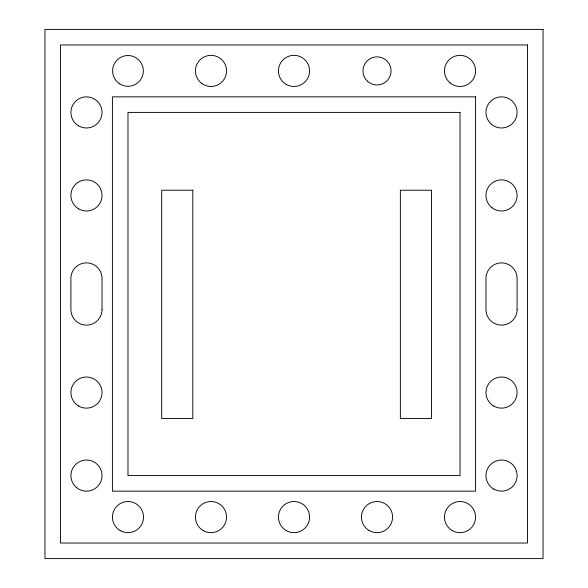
<?xml version="1.0" encoding="UTF-8"?>
<svg xmlns="http://www.w3.org/2000/svg" width="588" height="588" viewBox="0 0 588 588"><rect width="100%" height="100%" fill="white"/><g stroke="black" fill="none" stroke-linecap="round" stroke-linejoin="round"><path stroke-width="0.88" d="M543.033 29.4L44.967 29.4L44.967 558.6L543.033 558.6L543.033 29.4M527.473 44.967L60.527 44.967L60.527 543.033L527.473 543.033L527.473 44.967M475.589 96.844L112.411 96.844L112.411 491.156L475.589 491.156L475.589 96.844M460.022 112.411L127.978 112.411L127.978 475.589L460.022 475.589L460.022 112.411M192.827 190.233L161.7 190.233L161.7 418.516L192.827 418.516L192.827 190.233M431.489 190.233L400.362 190.233L400.362 418.516L431.489 418.516L431.489 190.233M517.095 309.567L517.095 278.433A15.567 15.567 0 0 0 501.527 262.873A15.567 15.567 0 0 0 485.967 278.433L485.967 309.567A15.567 15.567 0 0 0 501.527 325.127A15.567 15.567 0 0 0 517.095 309.567M102.033 309.567L102.033 278.433A15.567 15.567 0 0 0 86.473 262.873A15.567 15.567 0 0 0 70.905 278.433L70.905 309.567A15.567 15.567 0 0 0 86.473 325.127A15.567 15.567 0 0 0 102.033 309.567M78.689 125.891A15.567 15.567 0 0 0 102.033 112.411A15.567 15.567 0 0 0 78.689 98.931A15.567 15.567 0 0 0 78.689 125.891M78.689 208.902A15.567 15.567 0 0 0 102.033 195.422A15.567 15.567 0 0 0 78.689 181.942A15.567 15.567 0 0 0 78.689 208.902M78.689 406.058A15.567 15.567 0 0 0 102.033 392.578A15.567 15.567 0 0 0 78.689 379.098A15.567 15.567 0 0 0 78.689 406.058M76.227 487.305A15.567 15.567 0 0 0 101.739 478.603A15.567 15.567 0 0 0 81.445 460.86A15.567 15.567 0 0 0 76.227 487.305M120.195 530.574A15.567 15.567 0 0 0 143.538 517.095A15.567 15.567 0 0 0 120.195 503.615A15.567 15.567 0 0 0 120.195 530.574M452.238 530.574A15.567 15.567 0 0 0 475.589 517.095A15.567 15.567 0 0 0 452.238 503.615A15.567 15.567 0 0 0 452.238 530.574M491.987 207.726A15.567 15.567 0 0 0 516.948 197.539A15.567 15.567 0 0 0 495.647 181.016A15.567 15.567 0 0 0 491.987 207.726M491.627 124.421A15.567 15.567 0 0 0 516.881 114.983A15.567 15.567 0 0 0 496.081 97.836A15.567 15.567 0 0 0 491.627 124.421M119.687 83.856A15.376 15.376 0 0 0 143.332 71.611A15.376 15.376 0 0 0 120.907 57.257A15.376 15.376 0 0 0 119.687 83.856M201.802 83.467A15.567 15.567 0 0 0 226.461 72.581A15.567 15.567 0 0 0 204.705 56.668A15.567 15.567 0 0 0 201.802 83.467M286.187 84.371A15.567 15.567 0 0 0 309.567 70.935A15.567 15.567 0 0 0 286.246 57.411A15.567 15.567 0 0 0 286.187 84.371M367.493 81.24A14.046 14.046 0 0 0 390.719 73.978A14.046 14.046 0 0 0 372.821 57.499A14.046 14.046 0 0 0 367.493 81.24M450.136 82.93A15.567 15.567 0 0 0 475.376 73.456A15.567 15.567 0 0 0 454.553 56.338A15.567 15.567 0 0 0 450.136 82.93M203.205 530.574A15.567 15.567 0 0 0 226.556 517.095A15.567 15.567 0 0 0 203.205 503.615A15.567 15.567 0 0 0 203.205 530.574M286.216 530.574A15.567 15.567 0 0 0 309.567 517.095A15.567 15.567 0 0 0 286.216 503.615A15.567 15.567 0 0 0 286.216 530.574M369.227 530.574A15.567 15.567 0 0 0 392.578 517.095A15.567 15.567 0 0 0 369.227 503.615A15.567 15.567 0 0 0 369.227 530.574M493.744 406.058A15.567 15.567 0 0 0 517.095 392.578A15.567 15.567 0 0 0 493.744 379.098A15.567 15.567 0 0 0 493.744 406.058M493.744 489.069A15.567 15.567 0 0 0 517.095 475.589A15.567 15.567 0 0 0 493.744 462.109A15.567 15.567 0 0 0 493.744 489.069"/></g></svg>
